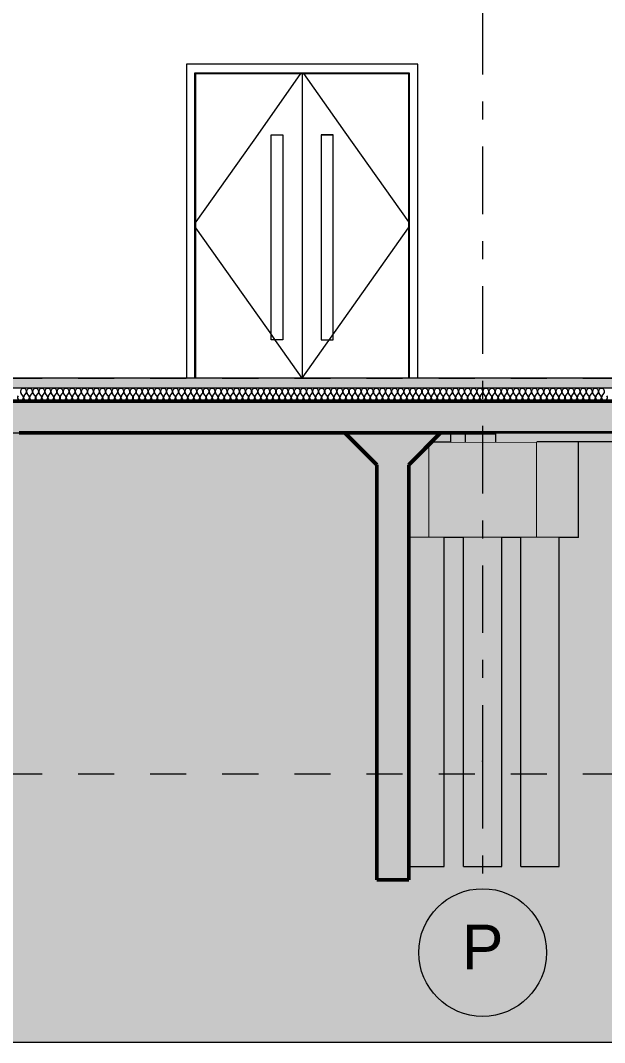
# Model space of a CAD drawing. Header units: millimetres. Extents: x -46169 to 228156, y -86316 to 18123.
# Drawn here: x 151505 to 156077, y -86316 to -78310 of the extents above; entities that cross this region are included whole.
import ezdxf
from ezdxf.enums import TextEntityAlignment as Align

# ---------------------------------------------------------------- set-up
doc = ezdxf.new("R2010")
doc.units = ezdxf.units.MM
doc.header["$MEASUREMENT"] = 0
for name, pattern in [('Dashed', [2822.222233, 1411.111116, -1411.111116]), ('Double Dashed', [1093.611073, 529.166651, -211.666656, 141.111112, -211.666656]), ('Wipeout_Contour', [1000, 0, -1000])]:
    doc.linetypes.add(name, pattern=pattern)
for name, color, linetype, lineweight, true_color in [('0_Pen_No__105', 7, 'Continuous', 15, 0xa6a6a6), ('A-230-M_FLOOR.IFC Import_Pen_No__109', 7, 'Continuous', 15, 0xa6a6a6), ('A-230-M_FLOOR.IFC Import_Pen_No__29', 7, 'Continuous', 50, 0x2a2a2a), ('New_A-15-MG_Structural_Grid_Phase_2_Pen_No__222', 7, 'Continuous', 13, 0x65af33), ('New_A-20-M_Floor_Slab_Pen_No__107', 7, 'Continuous', 15, 0xa6a6a6), ('New_A-20-M_Floor_Slab_Pen_No__109', 7, 'Continuous', 15, 0xa6a6a6), ('New_A-20-M_Floor_Slab_Pen_No__162', 7, 'Continuous', 0, 0xe47200), ('New_ArchiCAD Doors_Pen_No__63', 7, 'Continuous', 20, 0x606060), ('S-160-M_FOUND.IFC Import_Pen_No__104', 7, 'Continuous', 15, 0xa6a6a6), ('S-160-M_FOUND.IFC Import_Pen_No__24', 7, 'Continuous', 50, 0x2a2a2a)]:
    doc.layers.add(name, color=color, linetype=linetype, lineweight=lineweight, true_color=true_color)
for name, color, linetype in [('A-230-M_FLOOR.IFC Import', 7, 'Continuous'), ('New_A-15-MG_Structural_Grid_Phase_2', 7, 'Continuous'), ('New_A-20-M_Floor_Slab', 7, 'Continuous'), ('New_A-25-M_Wall_Int', 7, 'Continuous'), ('New_ArchiCAD Doors', 7, 'Continuous'), ('S-160-M_FOUND.IFC Import', 7, 'Continuous'), ('S-280-M_COLUMN.IFC Import', 7, 'Continuous'), ('S-280-M_STRUCT_FRAME.IFC Import', 7, 'Continuous')]:
    doc.layers.add(name, color=color, linetype=linetype)
for name, color, linetype, lineweight in [('A-230-M_FLOOR.IFC Import_Pen_No__89', 8, 'Continuous', 20), ('A-95-P_Drawing_Pen_No__1', 7, 'Continuous', 13), ('A-95-P_Drawing_Pen_No__84', 8, 'Continuous', 20), ('New_A-20-M_Floor_Slab_Pen_No__1', 7, 'Continuous', 13), ('New_ArchiCAD Doors_Pen_No__3', 7, 'Continuous', 18), ('S-160-M_FOUND.IFC Import_Pen_No__1', 7, 'Continuous', 13), ('S-160-M_FOUND.IFC Import_Pen_No__4', 7, 'Continuous', 20), ('S-280-M_COLUMN.IFC Import_Pen_No__88', 8, 'Continuous', 20), ('S-280-M_STRUCT_FRAME.IFC Import_Pen_No__4', 7, 'Continuous', 20), ('S-280-M_STRUCT_FRAME.IFC Import_Pen_No__90', 8, 'Continuous', 20)]:
    doc.layers.add(name, color=color, linetype=linetype, lineweight=lineweight)
doc.styles.add('GENERATED_STYLE_1', font='')
doc.styles.get('GENERATED_STYLE_1').set_extended_font_data('Swis721 BT')
pattern_1 = [(0, (104446.8, -81110.96), (0, 779.423), [48.75, -401.25]), (0, (104671.8, -80721.25), (0, 779.423), [48.75, -401.25]), (60, (104446.8, -81110.96), (-675, 389.711), [48.75, -401.25]), (60, (104896.8, -81110.96), (-675, 389.711), [48.75, -401.25]), (120, (104495.5, -81110.96), (675, 389.711), [48.75, -401.25]), (120, (104945.5, -81110.96), (675, 389.711), [48.75, -401.25]), (0, (104446.78, -81035.96), (0, 150), [0, -150, 0, -225]), (45, (104521.78, -81035.96), (-106.066, 106.066), [0, -112.5, 0, -187.5])]

# ---------------------------------------------------------------- blocks, each defined once
blk = doc.blocks.new('Section Elem_16_1', base_point=(104446.8, -81111))
at = {"color": 254, "linetype": 'Wipeout_Contour', "lineweight": 0, "ltscale": 1376866.660418003}
blk.add_wipeout([(155859.2, -81111), (156131, -81111), (156131, -69374), (155859.2, -69374), (155859.2, -70011), (156028.4, -70011), (156028.4, -70031), (155859.2, -70031)], dxfattribs=at).dxf.layer = 'New_A-25-M_Wall_Int'
at = {"color": 254, "linetype": 'Wipeout_Contour', "lineweight": 0, "ltscale": 692651.617083}
blk.add_wipeout([(155586.2, -70031), (155586.2, -81111), (155859.2, -81111), (155859.2, -70031)], dxfattribs=at).dxf.layer = 'New_A-25-M_Wall_Int'
at = {"color": 254, "linetype": 'Wipeout_Contour', "lineweight": 0, "ltscale": 1373307.431708998}
blk.add_wipeout([(155312.4, -69374), (155312.4, -81111), (155586.2, -81111), (155586.2, -70031), (155428.4, -70031), (155428.4, -70011), (155586.2, -70011), (155586.2, -69374)], dxfattribs=at).dxf.layer = 'New_A-25-M_Wall_Int'
at = {"color": 254, "linetype": 'Wipeout_Contour', "lineweight": 0, "ltscale": 690144.116716}
blk.add_wipeout([(155038.1, -81111), (155312.4, -81111), (155312.4, -69374), (155038.1, -69374)], dxfattribs=at).dxf.layer = 'New_A-25-M_Wall_Int'
at = {"color": 254, "linetype": 'Wipeout_Contour', "lineweight": 0, "ltscale": 1034355.496795899}
blk.add_wipeout([(154984.8, -77511), (154984.8, -81111), (155038.1, -81111), (155038.1, -69374), (154984.8, -69374), (154984.8, -73461)], dxfattribs=at).dxf.layer = 'New_A-25-M_Wall_Int'
blk = doc.blocks.new('Section Elem_31_1', base_point=(104446.8, -81111))
at = {"color": 254, "linetype": 'Wipeout_Contour', "lineweight": 0, "ltscale": 2399140.187108962}
blk.add_wipeout([(148681.1, -81111), (149008.8, -81111), (149008.8, -78653), (150818.8, -78653), (150818.8, -81111), (152804.8, -81111), (152804.8, -78653), (154614.8, -78653), (154614.8, -81111), (154984.8, -81111), (154984.8, -77511), (151805, -77511), (151805, -78136), (148681.1, -78136)], dxfattribs=at).dxf.layer = 'New_A-25-M_Wall_Int'
blk = doc.blocks.new('Section Elem_50_1', base_point=(104446.8, -81111))
at = {"color": 254, "linetype": 'Wipeout_Contour', "lineweight": 0, "ltscale": 689861.432568}
blk.add_wipeout([(152870.8, -81111), (152870.8, -78719), (152804.8, -78653), (152804.8, -81111)], dxfattribs=at).dxf.layer = 'New_ArchiCAD Doors'
at = {"color": 254, "linetype": 'Wipeout_Contour', "lineweight": 0, "ltscale": 696051.099864}
blk.add_wipeout([(154614.8, -78653), (154548.8, -78719), (154548.8, -81111), (154614.8, -81111)], dxfattribs=at).dxf.layer = 'New_ArchiCAD Doors'
at = {"color": 254, "linetype": 'Wipeout_Contour', "lineweight": 0, "ltscale": 692883.816109}
blk.add_wipeout([(153709.8, -80811), (153709.8, -79206), (153559.8, -79206), (153559.8, -80811)], dxfattribs=at).dxf.layer = 'New_ArchiCAD Doors'
at = {"color": 254, "linetype": 'Wipeout_Contour', "lineweight": 0, "ltscale": 690719.37551}
blk.add_wipeout([(152804.8, -78653), (152870.8, -78719), (154548.8, -78719), (154614.8, -78653)], dxfattribs=at).dxf.layer = 'New_ArchiCAD Doors'
at = {"layer": 'New_ArchiCAD Doors_Pen_No__63', "linetype": 'Continuous'}
for p, q in [((152804.8, -78653), (152804.8, -81111)), ((154614.8, -78653), (152804.8, -78653)), ((154614.8, -81111), (154614.8, -78653))]:
    blk.add_line(p, q, dxfattribs=at)
at = {"color": 254, "linetype": 'Wipeout_Contour', "lineweight": 0, "ltscale": 690027.424757}
blk.add_wipeout([(152877.8, -78726), (152870.8, -78726), (152870.8, -81111), (152877.8, -81111)], dxfattribs=at).dxf.layer = 'New_ArchiCAD Doors'
at = {"color": 254, "linetype": 'Wipeout_Contour', "lineweight": 0, "ltscale": 695957.683863}
blk.add_wipeout([(154541.8, -78726), (154541.8, -81111), (154548.8, -81111), (154548.8, -78726)], dxfattribs=at).dxf.layer = 'New_ArchiCAD Doors'
at = {"color": 254, "linetype": 'Wipeout_Contour', "lineweight": 0, "ltscale": 1036182.282717585}
blk.add_wipeout([(152870.8, -78719), (152870.8, -78726), (152877.8, -78726), (154541.8, -78726), (154548.8, -78726), (154548.8, -78719)], dxfattribs=at).dxf.layer = 'New_ArchiCAD Doors'
at = {"color": 254, "linetype": 'Wipeout_Contour', "lineweight": 0, "ltscale": 691243.724507}
blk.add_wipeout([(153466.8, -79206), (152877.8, -79206), (152877.8, -80811), (153466.8, -80811)], dxfattribs=at).dxf.layer = 'New_ArchiCAD Doors'
at = {"color": 254, "linetype": 'Wipeout_Contour', "lineweight": 0, "ltscale": 695057.927856}
blk.add_wipeout([(154541.8, -79206), (153952.8, -79206), (153952.8, -80811), (154541.8, -80811)], dxfattribs=at).dxf.layer = 'New_ArchiCAD Doors'
at = {"color": 254, "linetype": 'Wipeout_Contour', "lineweight": 0, "ltscale": 1035234.459925026}
blk.add_wipeout([(152877.8, -78726), (152877.8, -79206), (153466.8, -79206), (153559.8, -79206), (153709.8, -79206), (153709.8, -78726)], dxfattribs=at).dxf.layer = 'New_ArchiCAD Doors'
at = {"color": 254, "linetype": 'Wipeout_Contour', "lineweight": 0, "ltscale": 1040407.458051542}
blk.add_wipeout([(153466.8, -80811), (152877.8, -80811), (152877.8, -81111), (153709.8, -81111), (153709.8, -80811), (153559.8, -80811)], dxfattribs=at).dxf.layer = 'New_ArchiCAD Doors'
at = {"layer": 'New_ArchiCAD Doors_Pen_No__63', "linetype": 'Continuous'}
for p, q in [((152870.8, -81111), (152870.8, -78719)), ((152877.8, -81111), (152877.8, -78726))]:
    blk.add_line(p, q, dxfattribs=at)
at = {"color": 254, "linetype": 'Wipeout_Contour', "lineweight": 0, "ltscale": 692452.792466}
blk.add_wipeout([(153466.8, -80811), (153559.8, -80811), (153559.8, -79206), (153466.8, -79206)], dxfattribs=at).dxf.layer = 'New_ArchiCAD Doors'
at = {"color": 254, "linetype": 'Wipeout_Contour', "lineweight": 0, "ltscale": 693416.031524}
blk.add_wipeout([(153709.8, -80811), (153859.8, -80811), (153859.8, -79206), (153709.8, -79206)], dxfattribs=at).dxf.layer = 'New_ArchiCAD Doors'
at = {"layer": 'New_ArchiCAD Doors_Pen_No__63', "linetype": 'Continuous'}
for p, q in [((153466.8, -80811), (153466.8, -79206)), ((153466.8, -79206), (153559.8, -79206)), ((153559.8, -79206), (153559.8, -80811)), ((153559.8, -80811), (153466.8, -80811))]:
    blk.add_line(p, q, dxfattribs=at)
at = {"color": 254, "linetype": 'Wipeout_Contour', "lineweight": 0, "ltscale": 1038894.295184347}
blk.add_wipeout([(154541.8, -78726), (153709.8, -78726), (153709.8, -79206), (153859.8, -79206), (153952.8, -79206), (154541.8, -79206)], dxfattribs=at).dxf.layer = 'New_ArchiCAD Doors'
at = {"color": 254, "linetype": 'Wipeout_Contour', "lineweight": 0, "ltscale": 1044048.622079061}
blk.add_wipeout([(153709.8, -80811), (153709.8, -81111), (154541.8, -81111), (154541.8, -80811), (153952.8, -80811), (153859.8, -80811)], dxfattribs=at).dxf.layer = 'New_ArchiCAD Doors'
at = {"layer": 'New_ArchiCAD Doors_Pen_No__3', "linetype": 'Continuous'}
for p, q in [((153698.4, -78726), (152877.8, -79887.8)), ((153709.8, -81111), (152877.8, -79933.1))]:
    blk.add_line(p, q, dxfattribs=at)
at = {"layer": 'New_ArchiCAD Doors_Pen_No__63', "linetype": 'Continuous'}
for p, q in [((152870.8, -78719), (154548.8, -78719)), ((152877.8, -78726), (154541.8, -78726)), ((153709.8, -78726), (153709.8, -81111)), ((154541.8, -78726), (154541.8, -81111)), ((154548.8, -78719), (154548.8, -81111))]:
    blk.add_line(p, q, dxfattribs=at)
at = {"color": 254, "linetype": 'Wipeout_Contour', "lineweight": 0, "ltscale": 693849.942325}
blk.add_wipeout([(153859.8, -80811), (153952.8, -80811), (153952.8, -79209), (153859.8, -79209)], dxfattribs=at).dxf.layer = 'New_ArchiCAD Doors'
at = {"layer": 'New_ArchiCAD Doors_Pen_No__3', "linetype": 'Continuous'}
blk.add_line((153709.8, -81111), (154541.8, -79933.1), dxfattribs=at)
at = {"layer": 'New_ArchiCAD Doors_Pen_No__63', "linetype": 'Continuous'}
blk.add_line((153859.8, -80811), (153952.8, -80811), dxfattribs=at)
at = {"color": 254, "linetype": 'Wipeout_Contour', "lineweight": 0, "ltscale": 692369.341703}
blk.add_wipeout([(153859.8, -79209), (153952.8, -79209), (153952.8, -79206), (153859.8, -79206)], dxfattribs=at).dxf.layer = 'New_ArchiCAD Doors'
at = {"layer": 'New_ArchiCAD Doors_Pen_No__3', "linetype": 'Continuous'}
blk.add_line((153721.1, -78726), (154541.8, -79887.8), dxfattribs=at)
at = {"layer": 'New_ArchiCAD Doors_Pen_No__63', "linetype": 'Continuous'}
for p, q in [((153859.8, -79206), (153859.8, -80811)), ((153952.8, -79206), (153859.8, -79206)), ((153952.8, -79209), (153859.8, -79209)), ((153952.8, -80811), (153952.8, -79206))]:
    blk.add_line(p, q, dxfattribs=at)
blk = doc.blocks.new('*X184', base_point=(104446.8, -81111))
at = {"layer": 'New_A-20-M_Floor_Slab_Pen_No__107', "linetype": 'Continuous'}
for p, q in [((151524.4, -81250), (151510.1, -81230.9)), ((151533.9, -81250), (151548.2, -81230.9)), ((151572, -81250), (151557.8, -81230.9)), ((151581.6, -81250), (151595.9, -81230.9)), ((151619.7, -81250), (151605.4, -81230.9)), ((151629.2, -81250), (151643.5, -81230.9)), ((151667.3, -81250), (151653, -81230.9)), ((151676.8, -81250), (151691.1, -81230.9)), ((151714.9, -81250), (151700.6, -81230.9)), ((151724.4, -81250), (151738.7, -81230.9)), ((151762.5, -81250), (151748.2, -81230.9)), ((151772, -81250), (151786.3, -81230.9)), ((151810.1, -81250), (151795.9, -81230.9)), ((151819.7, -81250), (151833.9, -81230.9)), ((151857.8, -81250), (151843.5, -81230.9)), ((151867.3, -81250), (151881.6, -81230.9)), ((151905.4, -81250), (151891.1, -81230.9)), ((151914.9, -81250), (151929.2, -81230.9)), ((151953, -81250), (151938.7, -81230.9)), ((151962.5, -81250), (151976.8, -81230.9)), ((152000.6, -81250), (151986.3, -81230.9)), ((152010.1, -81250), (152024.4, -81230.9)), ((152048.2, -81250), (152033.9, -81230.9)), ((152057.8, -81250), (152072, -81230.9)), ((152095.9, -81250), (152081.6, -81230.9)), ((152105.4, -81250), (152119.7, -81230.9)), ((152143.5, -81250), (152129.2, -81230.9)), ((152153, -81250), (152167.3, -81230.9)), ((152191.1, -81250), (152176.8, -81230.9)), ((152200.6, -81250), (152214.9, -81230.9)), ((152238.7, -81250), (152224.4, -81230.9)), ((152248.2, -81250), (152262.5, -81230.9)), ((152286.3, -81250), (152272, -81230.9)), ((152295.9, -81250), (152310.1, -81230.9)), ((152333.9, -81250), (152319.7, -81230.9)), ((152343.5, -81250), (152357.8, -81230.9)), ((152381.6, -81250), (152367.3, -81230.9)), ((152391.1, -81250), (152405.4, -81230.9)), ((152429.2, -81250), (152414.9, -81230.9)), ((152438.7, -81250), (152453, -81230.9)), ((152476.8, -81250), (152462.5, -81230.9)), ((152486.3, -81250), (152500.6, -81230.9)), ((152524.4, -81250), (152510.1, -81230.9)), ((152533.9, -81250), (152548.2, -81230.9)), ((152572, -81250), (152557.8, -81230.9)), ((152581.6, -81250), (152595.9, -81230.9)), ((152619.7, -81250), (152605.4, -81230.9)), ((152629.2, -81250), (152643.5, -81230.9)), ((152667.3, -81250), (152653, -81230.9)), ((152676.8, -81250), (152691.1, -81230.9)), ((152714.9, -81250), (152700.6, -81230.9)), ((152724.4, -81250), (152738.7, -81230.9)), ((152762.5, -81250), (152748.2, -81230.9)), ((152772, -81250), (152786.3, -81230.9)), ((152810.1, -81250), (152795.9, -81230.9)), ((152819.7, -81250), (152833.9, -81230.9)), ((152857.8, -81250), (152843.5, -81230.9)), ((152867.3, -81250), (152881.6, -81230.9)), ((152905.4, -81250), (152891.1, -81230.9)), ((152914.9, -81250), (152929.2, -81230.9)), ((152953, -81250), (152938.7, -81230.9)), ((152962.5, -81250), (152976.8, -81230.9)), ((153000.6, -81250), (152986.3, -81230.9)), ((153010.1, -81250), (153024.4, -81230.9)), ((153048.2, -81250), (153033.9, -81230.9)), ((153057.8, -81250), (153072, -81230.9)), ((153095.9, -81250), (153081.6, -81230.9)), ((153105.4, -81250), (153119.7, -81230.9)), ((153143.5, -81250), (153129.2, -81230.9)), ((153153, -81250), (153167.3, -81230.9)), ((153191.1, -81250), (153176.8, -81230.9)), ((153200.6, -81250), (153214.9, -81230.9)), ((153238.7, -81250), (153224.4, -81230.9)), ((153248.2, -81250), (153262.5, -81230.9)), ((153286.3, -81250), (153272, -81230.9)), ((153295.9, -81250), (153310.1, -81230.9)), ((153333.9, -81250), (153319.7, -81230.9)), ((153343.5, -81250), (153357.8, -81230.9)), ((153381.6, -81250), (153367.3, -81230.9)), ((153391.1, -81250), (153405.4, -81230.9)), ((153429.2, -81250), (153414.9, -81230.9)), ((153438.7, -81250), (153453, -81230.9)), ((153476.8, -81250), (153462.5, -81230.9)), ((153486.3, -81250), (153500.6, -81230.9)), ((153524.4, -81250), (153510.1, -81230.9)), ((153533.9, -81250), (153548.2, -81230.9)), ((153572, -81250), (153557.8, -81230.9)), ((153581.6, -81250), (153595.9, -81230.9)), ((153619.7, -81250), (153605.4, -81230.9)), ((153629.2, -81250), (153643.5, -81230.9)), ((153667.3, -81250), (153653, -81230.9)), ((153676.8, -81250), (153691.1, -81230.9)), ((153714.9, -81250), (153700.6, -81230.9)), ((153724.4, -81250), (153738.7, -81230.9)), ((153762.5, -81250), (153748.2, -81230.9)), ((153772, -81250), (153786.3, -81230.9)), ((153810.1, -81250), (153795.9, -81230.9)), ((153819.7, -81250), (153833.9, -81230.9)), ((153857.8, -81250), (153843.5, -81230.9)), ((153867.3, -81250), (153881.6, -81230.9)), ((153905.4, -81250), (153891.1, -81230.9)), ((153914.9, -81250), (153929.2, -81230.9)), ((153953, -81250), (153938.7, -81230.9)), ((153962.5, -81250), (153976.8, -81230.9)), ((154000.6, -81250), (153986.3, -81230.9)), ((154010.1, -81250), (154024.4, -81230.9)), ((154048.2, -81250), (154033.9, -81230.9)), ((154057.8, -81250), (154072, -81230.9)), ((154095.9, -81250), (154081.6, -81230.9)), ((154105.4, -81250), (154119.7, -81230.9)), ((154143.5, -81250), (154129.2, -81230.9)), ((154153, -81250), (154167.3, -81230.9)), ((154191.1, -81250), (154176.8, -81230.9)), ((154200.6, -81250), (154214.9, -81230.9)), ((154238.7, -81250), (154224.4, -81230.9)), ((154248.2, -81250), (154262.5, -81230.9)), ((154286.3, -81250), (154272, -81230.9)), ((154295.9, -81250), (154310.1, -81230.9)), ((154333.9, -81250), (154319.7, -81230.9)), ((154343.5, -81250), (154357.8, -81230.9)), ((154381.6, -81250), (154367.3, -81230.9)), ((154391.1, -81250), (154405.4, -81230.9)), ((154429.2, -81250), (154414.9, -81230.9)), ((154438.7, -81250), (154453, -81230.9)), ((154476.8, -81250), (154462.5, -81230.9)), ((154486.3, -81250), (154500.6, -81230.9)), ((154524.4, -81250), (154510.1, -81230.9)), ((154533.9, -81250), (154548.2, -81230.9)), ((154572, -81250), (154557.8, -81230.9)), ((154581.6, -81250), (154595.9, -81230.9)), ((154619.7, -81250), (154605.4, -81230.9)), ((154629.2, -81250), (154643.5, -81230.9)), ((154667.3, -81250), (154653, -81230.9)), ((154676.8, -81250), (154691.1, -81230.9)), ((154714.9, -81250), (154700.6, -81230.9)), ((154724.4, -81250), (154738.7, -81230.9)), ((154762.5, -81250), (154748.2, -81230.9)), ((154772, -81250), (154786.3, -81230.9)), ((154810.1, -81250), (154795.9, -81230.9)), ((154819.7, -81250), (154833.9, -81230.9)), ((154857.8, -81250), (154843.5, -81230.9)), ((154867.3, -81250), (154881.6, -81230.9)), ((154905.4, -81250), (154891.1, -81230.9)), ((154914.9, -81250), (154929.2, -81230.9)), ((154953, -81250), (154938.7, -81230.9)), ((154962.5, -81250), (154976.8, -81230.9)), ((155000.6, -81250), (154986.3, -81230.9)), ((155010.1, -81250), (155024.4, -81230.9)), ((155048.2, -81250), (155033.9, -81230.9)), ((155057.8, -81250), (155072, -81230.9)), ((155095.9, -81250), (155081.6, -81230.9)), ((155105.4, -81250), (155119.7, -81230.9)), ((155143.5, -81250), (155129.2, -81230.9)), ((155153, -81250), (155167.3, -81230.9)), ((155191.1, -81250), (155176.8, -81230.9)), ((155200.6, -81250), (155214.9, -81230.9)), ((155238.7, -81250), (155224.4, -81230.9)), ((155248.2, -81250), (155262.5, -81230.9)), ((155286.3, -81250), (155272, -81230.9)), ((155295.9, -81250), (155310.1, -81230.9)), ((155333.9, -81250), (155319.7, -81230.9)), ((155343.5, -81250), (155357.8, -81230.9)), ((155381.6, -81250), (155367.3, -81230.9)), ((155391.1, -81250), (155405.4, -81230.9)), ((155429.2, -81250), (155414.9, -81230.9)), ((155438.7, -81250), (155453, -81230.9)), ((155476.8, -81250), (155462.5, -81230.9)), ((155486.3, -81250), (155500.6, -81230.9)), ((155524.4, -81250), (155510.1, -81230.9)), ((155533.9, -81250), (155548.2, -81230.9)), ((155572, -81250), (155557.8, -81230.9)), ((155581.6, -81250), (155595.9, -81230.9)), ((155619.7, -81250), (155605.4, -81230.9)), ((155629.2, -81250), (155643.5, -81230.9)), ((155667.3, -81250), (155653, -81230.9)), ((155676.8, -81250), (155691.1, -81230.9)), ((155714.9, -81250), (155700.6, -81230.9)), ((155724.4, -81250), (155738.7, -81230.9)), ((155762.5, -81250), (155748.2, -81230.9)), ((155772, -81250), (155786.3, -81230.9)), ((155810.1, -81250), (155795.9, -81230.9)), ((155819.7, -81250), (155833.9, -81230.9)), ((155857.8, -81250), (155843.5, -81230.9)), ((155867.3, -81250), (155881.6, -81230.9)), ((155905.4, -81250), (155891.1, -81230.9)), ((155914.9, -81250), (155929.2, -81230.9)), ((155953, -81250), (155938.7, -81230.9)), ((155962.5, -81250), (155976.8, -81230.9)), ((156000.6, -81250), (155986.3, -81230.9)), ((156010.1, -81250), (156024.4, -81230.9)), ((156048.2, -81250), (156033.9, -81230.9)), ((156057.8, -81250), (156072, -81230.9))]:
    blk.add_line(p, q, dxfattribs=at)
for centre, start, end in [((151505.4, -81264.3), 143.1301, 36.8699), ((151529.2, -81216.7), 90, 216.8699), ((151529.2, -81216.7), 323.1301, 90), ((151553, -81264.3), 143.1301, 36.8699), ((151576.8, -81216.7), 90, 216.8699), ((151576.8, -81216.7), 323.1301, 90), ((151600.6, -81264.3), 143.1301, 36.8699), ((151624.4, -81216.7), 90, 216.8699), ((151624.4, -81216.7), 323.1301, 90), ((151648.2, -81264.3), 143.1301, 36.8699), ((151672, -81216.7), 90, 216.8699), ((151672, -81216.7), 323.1301, 90), ((151695.9, -81264.3), 143.1301, 36.8699), ((151719.7, -81216.7), 90, 216.8699), ((151719.7, -81216.7), 323.1301, 90), ((151743.5, -81264.3), 143.1301, 36.8699), ((151767.3, -81216.7), 90, 216.8699), ((151767.3, -81216.7), 323.1301, 90), ((151791.1, -81264.3), 143.1301, 36.8699), ((151814.9, -81216.7), 90, 216.8699), ((151814.9, -81216.7), 323.1301, 90), ((151838.7, -81264.3), 143.1301, 36.8699), ((151862.5, -81216.7), 90, 216.8699), ((151862.5, -81216.7), 323.1301, 90), ((151886.3, -81264.3), 143.1301, 36.8699), ((151910.1, -81216.7), 90, 216.8699), ((151910.1, -81216.7), 323.1301, 90), ((151933.9, -81264.3), 143.1301, 36.8699), ((151957.8, -81216.7), 90, 216.8699), ((151957.8, -81216.7), 323.1301, 90), ((151981.6, -81264.3), 143.1301, 36.8699), ((152005.4, -81216.7), 90, 216.8699), ((152005.4, -81216.7), 323.1301, 90), ((152029.2, -81264.3), 143.1301, 36.8699), ((152053, -81216.7), 90, 216.8699), ((152053, -81216.7), 323.1301, 90), ((152076.8, -81264.3), 143.1301, 36.8699), ((152100.6, -81216.7), 90, 216.8699), ((152100.6, -81216.7), 323.1301, 90), ((152124.4, -81264.3), 143.1301, 36.8699), ((152148.2, -81216.7), 90, 216.8699), ((152148.2, -81216.7), 323.1301, 90), ((152172, -81264.3), 143.1301, 36.8699), ((152195.9, -81216.7), 90, 216.8699), ((152195.9, -81216.7), 323.1301, 90), ((152219.7, -81264.3), 143.1301, 36.8699), ((152243.5, -81216.7), 90, 216.8699), ((152243.5, -81216.7), 323.1301, 90), ((152267.3, -81264.3), 143.1301, 36.8699), ((152291.1, -81216.7), 90, 216.8699), ((152291.1, -81216.7), 323.1301, 90), ((152314.9, -81264.3), 143.1301, 36.8699), ((152338.7, -81216.7), 90, 216.8699), ((152338.7, -81216.7), 323.1301, 90), ((152362.5, -81264.3), 143.1301, 36.8699), ((152386.3, -81216.7), 90, 216.8699), ((152386.3, -81216.7), 323.1301, 90), ((152410.1, -81264.3), 143.1301, 36.8699), ((152433.9, -81216.7), 90, 216.8699), ((152433.9, -81216.7), 323.1301, 90), ((152457.8, -81264.3), 143.1301, 36.8699), ((152481.6, -81216.7), 90, 216.8699), ((152481.6, -81216.7), 323.1301, 90), ((152505.4, -81264.3), 143.1301, 36.8699), ((152529.2, -81216.7), 90, 216.8699), ((152529.2, -81216.7), 323.1301, 90), ((152553, -81264.3), 143.1301, 36.8699), ((152576.8, -81216.7), 90, 216.8699), ((152576.8, -81216.7), 323.1301, 90), ((152600.6, -81264.3), 143.1301, 36.8699), ((152624.4, -81216.7), 90, 216.8699), ((152624.4, -81216.7), 323.1301, 90), ((152648.2, -81264.3), 143.1301, 36.8699), ((152672, -81216.7), 90, 216.8699), ((152672, -81216.7), 323.1301, 90), ((152695.9, -81264.3), 143.1301, 36.8699), ((152719.7, -81216.7), 90, 216.8699), ((152719.7, -81216.7), 323.1301, 90), ((152743.5, -81264.3), 143.1301, 36.8699), ((152767.3, -81216.7), 90, 216.8699), ((152767.3, -81216.7), 323.1301, 90), ((152791.1, -81264.3), 143.1301, 36.8699), ((152814.9, -81216.7), 90, 216.8699), ((152814.9, -81216.7), 323.1301, 90), ((152838.7, -81264.3), 143.1301, 36.8699), ((152862.5, -81216.7), 90, 216.8699), ((152862.5, -81216.7), 323.1301, 90), ((152886.3, -81264.3), 143.1301, 36.8699), ((152910.1, -81216.7), 90, 216.8699), ((152910.1, -81216.7), 323.1301, 90), ((152933.9, -81264.3), 143.1301, 36.8699), ((152957.8, -81216.7), 90, 216.8699), ((152957.8, -81216.7), 323.1301, 90), ((152981.6, -81264.3), 143.1301, 36.8699), ((153005.4, -81216.7), 90, 216.8699), ((153005.4, -81216.7), 323.1301, 90), ((153029.2, -81264.3), 143.1301, 36.8699), ((153053, -81216.7), 90, 216.8699), ((153053, -81216.7), 323.1301, 90), ((153076.8, -81264.3), 143.1301, 36.8699), ((153100.6, -81216.7), 90, 216.8699), ((153100.6, -81216.7), 323.1301, 90), ((153124.4, -81264.3), 143.1301, 36.8699), ((153148.2, -81216.7), 90, 216.8699), ((153148.2, -81216.7), 323.1301, 90), ((153172, -81264.3), 143.1301, 36.8699), ((153195.9, -81216.7), 90, 216.8699), ((153195.9, -81216.7), 323.1301, 90), ((153219.7, -81264.3), 143.1301, 36.8699), ((153243.5, -81216.7), 90, 216.8699), ((153243.5, -81216.7), 323.1301, 90), ((153267.3, -81264.3), 143.1301, 36.8699), ((153291.1, -81216.7), 90, 216.8699), ((153291.1, -81216.7), 323.1301, 90), ((153314.9, -81264.3), 143.1301, 36.8699), ((153338.7, -81216.7), 90, 216.8699), ((153338.7, -81216.7), 323.1301, 90), ((153362.5, -81264.3), 143.1301, 36.8699), ((153386.3, -81216.7), 90, 216.8699), ((153386.3, -81216.7), 323.1301, 90), ((153410.1, -81264.3), 143.1301, 36.8699), ((153433.9, -81216.7), 90, 216.8699), ((153433.9, -81216.7), 323.1301, 90), ((153457.8, -81264.3), 143.1301, 36.8699), ((153481.6, -81216.7), 90, 216.8699), ((153481.6, -81216.7), 323.1301, 90), ((153505.4, -81264.3), 143.1301, 36.8699), ((153529.2, -81216.7), 90, 216.8699), ((153529.2, -81216.7), 323.1301, 90), ((153553, -81264.3), 143.1301, 36.8699), ((153576.8, -81216.7), 90, 216.8699), ((153576.8, -81216.7), 323.1301, 90), ((153600.6, -81264.3), 143.1301, 36.8699), ((153624.4, -81216.7), 90, 216.8699), ((153624.4, -81216.7), 323.1301, 90), ((153648.2, -81264.3), 143.1301, 36.8699), ((153672, -81216.7), 90, 216.8699), ((153672, -81216.7), 323.1301, 90), ((153695.9, -81264.3), 143.1301, 36.8699), ((153719.7, -81216.7), 90, 216.8699), ((153719.7, -81216.7), 323.1301, 90), ((153743.5, -81264.3), 143.1301, 36.8699), ((153767.3, -81216.7), 90, 216.8699), ((153767.3, -81216.7), 323.1301, 90), ((153791.1, -81264.3), 143.1301, 36.8699), ((153814.9, -81216.7), 90, 216.8699), ((153814.9, -81216.7), 323.1301, 90), ((153838.7, -81264.3), 143.1301, 36.8699), ((153862.5, -81216.7), 90, 216.8699), ((153862.5, -81216.7), 323.1301, 90), ((153886.3, -81264.3), 143.1301, 36.8699), ((153910.1, -81216.7), 90, 216.8699), ((153910.1, -81216.7), 323.1301, 90), ((153933.9, -81264.3), 143.1301, 36.8699), ((153957.8, -81216.7), 90, 216.8699), ((153957.8, -81216.7), 323.1301, 90), ((153981.6, -81264.3), 143.1301, 36.8699), ((154005.4, -81216.7), 90, 216.8699), ((154005.4, -81216.7), 323.1301, 90), ((154029.2, -81264.3), 143.1301, 36.8699), ((154053, -81216.7), 90, 216.8699), ((154053, -81216.7), 323.1301, 90), ((154076.8, -81264.3), 143.1301, 36.8699), ((154100.6, -81216.7), 90, 216.8699), ((154100.6, -81216.7), 323.1301, 90), ((154124.4, -81264.3), 143.1301, 36.8699), ((154148.2, -81216.7), 90, 216.8699), ((154148.2, -81216.7), 323.1301, 90), ((154172, -81264.3), 143.1301, 36.8699), ((154195.9, -81216.7), 90, 216.8699), ((154195.9, -81216.7), 323.1301, 90), ((154219.7, -81264.3), 143.1301, 36.8699), ((154243.5, -81216.7), 90, 216.8699), ((154243.5, -81216.7), 323.1301, 90), ((154267.3, -81264.3), 143.1301, 36.8699), ((154291.1, -81216.7), 90, 216.8699), ((154291.1, -81216.7), 323.1301, 90), ((154314.9, -81264.3), 143.1301, 36.8699), ((154338.7, -81216.7), 90, 216.8699), ((154338.7, -81216.7), 323.1301, 90), ((154362.5, -81264.3), 143.1301, 36.8699), ((154386.3, -81216.7), 90, 216.8699), ((154386.3, -81216.7), 323.1301, 90), ((154410.1, -81264.3), 143.1301, 36.8699), ((154433.9, -81216.7), 90, 216.8699), ((154433.9, -81216.7), 323.1301, 90), ((154457.8, -81264.3), 143.1301, 36.8699), ((154481.6, -81216.7), 90, 216.8699), ((154481.6, -81216.7), 323.1301, 90), ((154505.4, -81264.3), 143.1301, 36.8699), ((154529.2, -81216.7), 90, 216.8699), ((154529.2, -81216.7), 323.1301, 90), ((154553, -81264.3), 143.1301, 36.8699), ((154576.8, -81216.7), 90, 216.8699), ((154576.8, -81216.7), 323.1301, 90), ((154600.6, -81264.3), 143.1301, 36.8699), ((154624.4, -81216.7), 90, 216.8699), ((154624.4, -81216.7), 323.1301, 90), ((154648.2, -81264.3), 143.1301, 36.8699), ((154672, -81216.7), 90, 216.8699), ((154672, -81216.7), 323.1301, 90), ((154695.9, -81264.3), 143.1301, 36.8699), ((154719.7, -81216.7), 90, 216.8699), ((154719.7, -81216.7), 323.1301, 90), ((154743.5, -81264.3), 143.1301, 36.8699), ((154767.3, -81216.7), 90, 216.8699), ((154767.3, -81216.7), 323.1301, 90), ((154791.1, -81264.3), 143.1301, 36.8699), ((154814.9, -81216.7), 90, 216.8699), ((154814.9, -81216.7), 323.1301, 90), ((154838.7, -81264.3), 143.1301, 36.8699), ((154862.5, -81216.7), 90, 216.8699), ((154862.5, -81216.7), 323.1301, 90), ((154886.3, -81264.3), 143.1301, 36.8699), ((154910.1, -81216.7), 90, 216.8699), ((154910.1, -81216.7), 323.1301, 90), ((154933.9, -81264.3), 143.1301, 36.8699), ((154957.8, -81216.7), 90, 216.8699), ((154957.8, -81216.7), 323.1301, 90), ((154981.6, -81264.3), 143.1301, 36.8699), ((155005.4, -81216.7), 90, 216.8699), ((155005.4, -81216.7), 323.1301, 90), ((155029.2, -81264.3), 143.1301, 36.8699), ((155053, -81216.7), 90, 216.8699), ((155053, -81216.7), 323.1301, 90), ((155076.8, -81264.3), 143.1301, 36.8699), ((155100.6, -81216.7), 90, 216.8699), ((155100.6, -81216.7), 323.1301, 90), ((155124.4, -81264.3), 143.1301, 36.8699), ((155148.2, -81216.7), 90, 216.8699), ((155148.2, -81216.7), 323.1301, 90), ((155172, -81264.3), 143.1301, 36.8699), ((155195.9, -81216.7), 90, 216.8699), ((155195.9, -81216.7), 323.1301, 90), ((155219.7, -81264.3), 143.1301, 36.8699), ((155243.5, -81216.7), 90, 216.8699), ((155243.5, -81216.7), 323.1301, 90), ((155267.3, -81264.3), 143.1301, 36.8699), ((155291.1, -81216.7), 90, 216.8699), ((155291.1, -81216.7), 323.1301, 90), ((155314.9, -81264.3), 143.1301, 36.8699), ((155338.7, -81216.7), 90, 216.8699), ((155338.7, -81216.7), 323.1301, 90), ((155362.5, -81264.3), 143.1301, 36.8699), ((155386.3, -81216.7), 90, 216.8699), ((155386.3, -81216.7), 323.1301, 90), ((155410.1, -81264.3), 143.1301, 36.8699), ((155433.9, -81216.7), 90, 216.8699), ((155433.9, -81216.7), 323.1301, 90), ((155457.8, -81264.3), 143.1301, 36.8699), ((155481.6, -81216.7), 90, 216.8699), ((155481.6, -81216.7), 323.1301, 90), ((155505.4, -81264.3), 143.1301, 36.8699), ((155529.2, -81216.7), 90, 216.8699), ((155529.2, -81216.7), 323.1301, 90), ((155553, -81264.3), 143.1301, 36.8699), ((155576.8, -81216.7), 90, 216.8699), ((155576.8, -81216.7), 323.1301, 90), ((155600.6, -81264.3), 143.1301, 36.8699), ((155624.4, -81216.7), 90, 216.8699), ((155624.4, -81216.7), 323.1301, 90), ((155648.2, -81264.3), 143.1301, 36.8699), ((155672, -81216.7), 90, 216.8699), ((155672, -81216.7), 323.1301, 90), ((155695.9, -81264.3), 143.1301, 36.8699), ((155719.7, -81216.7), 90, 216.8699), ((155719.7, -81216.7), 323.1301, 90), ((155743.5, -81264.3), 143.1301, 36.8699), ((155767.3, -81216.7), 90, 216.8699), ((155767.3, -81216.7), 323.1301, 90), ((155791.1, -81264.3), 143.1301, 36.8699), ((155814.9, -81216.7), 90, 216.8699), ((155814.9, -81216.7), 323.1301, 90), ((155838.7, -81264.3), 143.1301, 36.8699), ((155862.5, -81216.7), 90, 216.8699), ((155862.5, -81216.7), 323.1301, 90), ((155886.3, -81264.3), 143.1301, 36.8699), ((155910.1, -81216.7), 90, 216.8699), ((155910.1, -81216.7), 323.1301, 90), ((155933.9, -81264.3), 143.1301, 36.8699), ((155957.8, -81216.7), 90, 216.8699), ((155957.8, -81216.7), 323.1301, 90), ((155981.6, -81264.3), 143.1301, 36.8699), ((156005.4, -81216.7), 90, 216.8699), ((156005.4, -81216.7), 323.1301, 90), ((156029.2, -81264.3), 143.1301, 36.8699), ((156053, -81216.7), 90, 216.8699), ((156053, -81216.7), 323.1301, 90), ((156076.8, -81264.3), 143.1301, 36.8699)]:
    blk.add_arc(centre, 23.8, start, end, dxfattribs=at)
blk = doc.blocks.new('Section Elem_146_1', base_point=(104446.8, -81111))
at = {"color": 254, "linetype": 'Wipeout_Contour', "lineweight": 0, "ltscale": 680435.593353}
blk.add_wipeout([(160483.1, -81190), (160483.1, -81111), (138338.7, -81111), (138338.7, -81190)], dxfattribs=at).dxf.layer = 'New_A-20-M_Floor_Slab'
at = {"layer": 'New_A-20-M_Floor_Slab_Pen_No__109', "linetype": 'Continuous'}
h = blk.add_hatch(dxfattribs=at)
h.set_pattern_fill('Lightweight_Concrete_0001', color=256, style=0, pattern_type=2)
h.set_pattern_definition(pattern_1)
h.paths.add_polyline_path([(160483.1, -81190), (160483.1, -81111), (138338.7, -81111), (138338.7, -81190)])
at = {"layer": 'New_A-20-M_Floor_Slab_Pen_No__162', "linetype": 'Continuous'}
blk.add_hatch(color=256, dxfattribs=at).paths.add_polyline_path([(160483.1, -81190.5), (160483.1, -81190), (138338.7, -81190), (138338.7, -81190.5)])
at = {"layer": 'New_A-20-M_Floor_Slab_Pen_No__1', "linetype": 'Continuous', "flags": 128}
blk.add_lwpolyline([(177172.4, -81111), (160483.1, -81111), (138338.7, -81111), (126599.8, -81111), (105107.6, -81111)], dxfattribs=at)
at = {"color": 254, "linetype": 'Wipeout_Contour', "lineweight": 0, "ltscale": 680607.976528}
blk.add_wipeout([(138338.7, -81290.5), (160483.1, -81290.5), (160483.1, -81190.5), (138338.7, -81190.5)], dxfattribs=at).dxf.layer = 'New_A-20-M_Floor_Slab'
at = {"layer": 'New_A-20-M_Floor_Slab_Pen_No__1', "linetype": 'Continuous', "flags": 128}
for points in [[(181470.3, -81190), (160483.1, -81190), (138338.7, -81190), (126599.8, -81190), (105107.6, -81190)], [(181470.3, -81190.5), (160483.1, -81190.5), (138338.7, -81190.5), (126599.8, -81190.5), (105107.6, -81190.5)], [(181470.3, -81290.5), (160483.1, -81290.5), (138338.7, -81290.5), (126599.8, -81290.5), (105107.6, -81290.5)]]:
    blk.add_lwpolyline(points, dxfattribs=at)
at = {"layer": 'New_A-20-M_Floor_Slab'}
blk.add_blockref('*X184', (104446.8, -81111), dxfattribs=at)
blk = doc.blocks.new('Section Elem_223_1', base_point=(104446.8, -81111))
at = {"color": 254, "linetype": 'Wipeout_Contour', "lineweight": 0, "ltscale": 700890.187111}
blk.add_wipeout([(155223, -81291), (155226.8, -81291), (155226.8, -81290.5), (155223, -81290.5)], dxfattribs=at).dxf.layer = 'S-280-M_COLUMN.IFC Import'
at = {"color": 254, "linetype": 'Wipeout_Contour', "lineweight": 0, "ltscale": 700528.704246}
blk.add_wipeout([(155022.7, -81291), (155223, -81291), (155223, -81290.5), (155022.7, -81290.5)], dxfattribs=at).dxf.layer = 'S-280-M_COLUMN.IFC Import'
at = {"layer": 'S-280-M_COLUMN.IFC Import_Pen_No__88', "linetype": 'Continuous'}
blk.add_line((155223, -81290.5), (155223, -81291), dxfattribs=at)
at = {"color": 254, "linetype": 'Wipeout_Contour', "lineweight": 0, "ltscale": 700157.967281}
blk.add_wipeout([(155022.7, -81290.5), (155013.7, -81290.5), (155013.7, -81291), (155022.7, -81291)], dxfattribs=at).dxf.layer = 'S-280-M_COLUMN.IFC Import'
at = {"color": 254, "linetype": 'Wipeout_Contour', "lineweight": 0, "ltscale": 700135.472617}
blk.add_wipeout([(155010, -81291), (155013.7, -81291), (155013.7, -81290.5), (155010, -81290.5)], dxfattribs=at).dxf.layer = 'S-280-M_COLUMN.IFC Import'
at = {"color": 254, "linetype": 'Wipeout_Contour', "lineweight": 0, "ltscale": 700092.574723}
blk.add_wipeout([(154989.5, -81291), (155010, -81291), (155010, -81290.5), (154989.5, -81290.5)], dxfattribs=at).dxf.layer = 'S-280-M_COLUMN.IFC Import'
at = {"layer": 'S-280-M_COLUMN.IFC Import_Pen_No__88', "linetype": 'Continuous'}
for p, q in [((154989.5, -81290.5), (154989.5, -81291)), ((155010, -81290.5), (155010, -81291)), ((155022.7, -81290.5), (155022.7, -81291))]:
    blk.add_line(p, q, dxfattribs=at)
blk = doc.blocks.new('Section Elem_243_1', base_point=(104446.8, -81111))
at = {"color": 254, "linetype": 'Wipeout_Contour', "lineweight": 0, "ltscale": 876766.316825}
blk.add_wipeout([(154697.8, -81637.3), (154697.8, -82361), (155547.8, -82361), (155547.8, -81611), (154724.1, -81611)], dxfattribs=at).dxf.layer = 'S-160-M_FOUND.IFC Import'
at = {"layer": 'S-160-M_FOUND.IFC Import_Pen_No__4', "linetype": 'Continuous'}
for p, q in [((154697.8, -81637.3), (154697.8, -82361)), ((154724.1, -81611), (155547.8, -81611)), ((155547.8, -82361), (155547.8, -81611)), ((155547.8, -82361), (154697.8, -82361))]:
    blk.add_line(p, q, dxfattribs=at)
blk = doc.blocks.new('Section Elem_244_1', base_point=(104446.8, -81111))
at = {"color": 254, "linetype": 'Wipeout_Contour', "lineweight": 0, "ltscale": 704970.378185}
blk.add_wipeout([(154972.8, -82361), (154972.8, -84936), (155272.8, -84936), (155272.8, -82361)], dxfattribs=at).dxf.layer = 'S-160-M_FOUND.IFC Import'
at = {"layer": 'S-160-M_FOUND.IFC Import_Pen_No__1', "linetype": 'Continuous'}
for p, q in [((154972.8, -84936), (154972.8, -82361)), ((155272.8, -84936), (155272.8, -82361)), ((154972.8, -84936), (155272.8, -84936))]:
    blk.add_line(p, q, dxfattribs=at)
blk = doc.blocks.new('Section Elem_245_1', base_point=(104446.8, -81111))
at = {"color": 254, "linetype": 'Wipeout_Contour', "lineweight": 0, "ltscale": 700147.460141}
blk.add_wipeout([(154544.1, -81791), (154544.1, -82361), (154697.8, -82361), (154697.8, -81637.3)], dxfattribs=at).dxf.layer = 'S-160-M_FOUND.IFC Import'
at = {"color": 254, "linetype": 'Wipeout_Contour', "lineweight": 0, "ltscale": 703903.698387}
blk.add_wipeout([(155547.8, -82361), (155872.8, -82361), (155872.8, -81611), (155547.8, -81611)], dxfattribs=at).dxf.layer = 'S-160-M_FOUND.IFC Import'
at = {"layer": 'S-160-M_FOUND.IFC Import_Pen_No__4', "linetype": 'Continuous'}
for p, q in [((155872.8, -82361), (155872.8, -81611)), ((154697.8, -82361), (154544.1, -82361)), ((155872.8, -82361), (155547.8, -82361))]:
    blk.add_line(p, q, dxfattribs=at)
blk = doc.blocks.new('Section Elem_246_1', base_point=(104446.8, -81111))
at = {"color": 254, "linetype": 'Wipeout_Contour', "lineweight": 0, "ltscale": 703424.025485}
blk.add_wipeout([(154544.1, -84936), (154822.8, -84936), (154822.8, -82361), (154544.1, -82361)], dxfattribs=at).dxf.layer = 'S-160-M_FOUND.IFC Import'
at = {"layer": 'S-160-M_FOUND.IFC Import_Pen_No__1', "linetype": 'Continuous'}
for p, q in [((154822.8, -84936), (154822.8, -82361)), ((154544.1, -84936), (154822.8, -84936))]:
    blk.add_line(p, q, dxfattribs=at)
blk = doc.blocks.new('Section Elem_276_1', base_point=(104446.8, -81111))
at = {"layer": 'S-160-M_FOUND.IFC Import_Pen_No__104', "linetype": 'Continuous', "lineweight": 0, "true_color": 0x535353}
for points in [[(154794.1, -81541), (154044.1, -81541), (154294.1, -81791), (154544.1, -81791)], [(154294.1, -81791), (154294.1, -85041), (154544.1, -85041), (154544.1, -81791)]]:
    blk.add_hatch(color=251, dxfattribs=at).paths.add_polyline_path(points)
at = {"layer": 'S-160-M_FOUND.IFC Import_Pen_No__24', "linetype": 'Continuous'}
for p, q in [((154044.1, -81541), (154294.1, -81791)), ((154794.1, -81541), (154544.1, -81791)), ((154294.1, -81791), (154294.1, -85041)), ((154544.1, -81791), (154544.1, -85041)), ((154544.1, -85041), (154294.1, -85041))]:
    blk.add_line(p, q, dxfattribs=at)
blk = doc.blocks.new('Section Elem_318_1', base_point=(104446.8, -81111))
at = {"color": 254, "linetype": 'Wipeout_Contour', "lineweight": 0, "ltscale": 706555.217667}
blk.add_wipeout([(155422.8, -82361), (155422.8, -84936), (155722.8, -84936), (155722.8, -82361)], dxfattribs=at).dxf.layer = 'S-160-M_FOUND.IFC Import'
at = {"layer": 'S-160-M_FOUND.IFC Import_Pen_No__1', "linetype": 'Continuous'}
for p, q in [((155422.8, -84936), (155422.8, -82361)), ((155722.8, -84936), (155722.8, -82361)), ((155422.8, -84936), (155722.8, -84936))]:
    blk.add_line(p, q, dxfattribs=at)
blk = doc.blocks.new('Section Elem_321_1', base_point=(104446.8, -81111))
at = {"color": 254, "linetype": 'Wipeout_Contour', "lineweight": 0, "ltscale": 700372.049975}
blk.add_wipeout([(154872.8, -81611), (154984.7, -81611), (154984.7, -81541), (154872.8, -81541)], dxfattribs=at).dxf.layer = 'S-160-M_FOUND.IFC Import'
at = {"layer": 'S-160-M_FOUND.IFC Import_Pen_No__1', "linetype": 'Continuous'}
blk.add_line((154872.8, -81611), (154872.8, -81541), dxfattribs=at)
blk = doc.blocks.new('Section Elem_322_1', base_point=(104446.8, -81111))
at = {"layer": 'S-160-M_FOUND.IFC Import_Pen_No__1', "linetype": 'Continuous'}
for p, q in [((155397.8, -81291), (155397.8, -81290.5)), ((158856.7, -81291), (158856.7, -81290.5)), ((155397.8, -81611), (155397.8, -81541))]:
    blk.add_line(p, q, dxfattribs=at)
blk = doc.blocks.new('Section Elem_362_1', base_point=(104446.8, -81111))
at = {"color": 254, "linetype": 'Wipeout_Contour', "lineweight": 0, "ltscale": 700047.763389}
blk.add_wipeout([(154984.7, -81290.5), (154984.7, -81291), (154989.5, -81291), (154989.5, -81290.5)], dxfattribs=at).dxf.layer = 'S-280-M_STRUCT_FRAME.IFC Import'
at = {"color": 254, "linetype": 'Wipeout_Contour', "lineweight": 0, "ltscale": 700998.452835}
blk.add_wipeout([(154984.7, -81611), (155226.8, -81611), (155226.8, -81541), (154984.7, -81541)], dxfattribs=at).dxf.layer = 'S-280-M_STRUCT_FRAME.IFC Import'
at = {"layer": 'S-280-M_STRUCT_FRAME.IFC Import_Pen_No__90', "linetype": 'Continuous'}
blk.add_line((154984.7, -81541), (154984.7, -81611), dxfattribs=at)
blk = doc.blocks.new('Section Elem_368_1', base_point=(104446.8, -81111))
at = {"color": 254, "linetype": 'Wipeout_Contour', "lineweight": 0, "ltscale": 680944.64817}
blk.add_wipeout([(138338.7, -81541), (160483.1, -81541), (160483.1, -81291), (138338.7, -81291)], dxfattribs=at).dxf.layer = 'A-230-M_FLOOR.IFC Import'
at = {"layer": 'A-230-M_FLOOR.IFC Import_Pen_No__109', "linetype": 'Continuous'}
h = blk.add_hatch(dxfattribs=at)
h.set_pattern_fill('Lightweight_Concrete_0001', color=256, style=0, pattern_type=2)
h.set_pattern_definition(pattern_1)
h.paths.add_polyline_path([(138338.7, -81541), (160483.1, -81541), (160483.1, -81291), (138338.7, -81291)])
at = {"layer": 'A-230-M_FLOOR.IFC Import_Pen_No__29', "linetype": 'Continuous'}
for p, q in [((154044.1, -81541), (151495.5, -81541)), ((154794.1, -81541), (154044.1, -81541)), ((156993.1, -81541), (154794.1, -81541))]:
    blk.add_line(p, q, dxfattribs=at)
at = {"layer": 'A-230-M_FLOOR.IFC Import_Pen_No__29', "linetype": 'Continuous', "flags": 128}
blk.add_lwpolyline([(181397.8, -81291), (160483.1, -81291), (138338.7, -81291), (126599.8, -81291), (105107.6, -81291)], dxfattribs=at)
blk = doc.blocks.new('Section Elem_373_1', base_point=(104446.8, -81111))
at = {"color": 254, "linetype": 'Wipeout_Contour', "lineweight": 0, "ltscale": 714564.806662}
blk.add_wipeout([(159056.5, -81291), (159091.3, -81291), (159091.3, -81290.5), (159056.5, -81290.5)], dxfattribs=at).dxf.layer = 'S-280-M_STRUCT_FRAME.IFC Import'
at = {"color": 254, "linetype": 'Wipeout_Contour', "lineweight": 0, "ltscale": 704619.963802}
blk.add_wipeout([(156993.1, -81541), (155226.8, -81541), (155226.8, -81611), (157063.1, -81611)], dxfattribs=at).dxf.layer = 'S-280-M_STRUCT_FRAME.IFC Import'
at = {"color": 254, "linetype": 'Wipeout_Contour', "lineweight": 0, "ltscale": 1068293.391031378}
blk.add_wipeout([(157673.1, -81611), (158817.9, -81611), (158809.5, -81602.6), (158747.9, -81541), (157782.3, -81541), (157743.1, -81541)], dxfattribs=at).dxf.layer = 'S-280-M_STRUCT_FRAME.IFC Import'
at = {"layer": 'S-280-M_STRUCT_FRAME.IFC Import_Pen_No__4', "linetype": 'Continuous'}
for p, q in [((155226.8, -81611), (155226.8, -81541)), ((157063.1, -81611), (155547.8, -81611)), ((158389.7, -81611), (157673.1, -81611))]:
    blk.add_line(p, q, dxfattribs=at)
at = {"color": 254, "linetype": 'Wipeout_Contour', "lineweight": 0, "ltscale": 885192.123899}
blk.add_wipeout([(155226.8, -81291), (157782.3, -81291), (159056.5, -81291), (159056.5, -81290.5), (155226.8, -81290.5)], dxfattribs=at).dxf.layer = 'S-280-M_STRUCT_FRAME.IFC Import'
at = {"layer": 'S-280-M_STRUCT_FRAME.IFC Import_Pen_No__4', "linetype": 'Continuous'}
for p, q in [((155226.8, -81291), (155226.8, -81290.5)), ((159056.5, -81290.5), (159056.5, -81291))]:
    blk.add_line(p, q, dxfattribs=at)
blk = doc.blocks.new('Section Elem_380_1', base_point=(104446.8, -81111))
at = {"color": 254, "linetype": 'Wipeout_Contour', "lineweight": 0, "ltscale": 699916.881501}
blk.add_wipeout([(154915.6, -81291), (154984.7, -81291), (154984.7, -81290.5), (154915.6, -81290.5)], dxfattribs=at).dxf.layer = 'A-230-M_FLOOR.IFC Import'
at = {"layer": 'A-230-M_FLOOR.IFC Import_Pen_No__89', "linetype": 'Continuous'}
blk.add_line((154984.7, -81291), (154984.7, -81290.5), dxfattribs=at)
at = {"color": 254, "linetype": 'Wipeout_Contour', "lineweight": 0, "ltscale": 689136.069922}
blk.add_wipeout([(148871, -81291), (154915.6, -81291), (154915.6, -81290.5), (148871, -81290.5)], dxfattribs=at).dxf.layer = 'A-230-M_FLOOR.IFC Import'
at = {"layer": 'A-230-M_FLOOR.IFC Import_Pen_No__89', "linetype": 'Continuous'}
blk.add_line((154915.6, -81291), (154915.6, -81290.5), dxfattribs=at)
blk = doc.blocks.new('Standard grid marker[8]_1', base_point=(155122.9, -59706.3))
at = {"layer": 'New_A-15-MG_Structural_Grid_Phase_2_Pen_No__222', "linetype": 'Double Dashed'}
for p, q in [((155122.9, -60706.3), (155122.9, -84111)), ((155122.9, -84111), (155122.9, -85111))]:
    blk.add_line(p, q, dxfattribs=at)
at = {"layer": 'New_A-15-MG_Structural_Grid_Phase_2_Pen_No__222', "linetype": 'Continuous'}
blk.add_circle((155122.9, -85611), 500, dxfattribs=at)
at = {"layer": 'New_A-15-MG_Structural_Grid_Phase_2_Pen_No__222', "linetype": 'Double Dashed'}
blk.add_point((155122.9, -84111), dxfattribs=at)
blk.add_point((155122.9, -84111), dxfattribs=at)
at = {"layer": 'New_A-15-MG_Structural_Grid_Phase_2_Pen_No__222', "style": 'GENERATED_STYLE_1'}
for tag, p in [('AC_MarkerText_1_0', (155122.9, -59162.9)), ('AC_MarkerText_1_1', (155122.9, -85567.6))]:
    blk.add_attdef(tag, text='', height=350, rotation=360, dxfattribs=at).set_placement(p, align=Align.MIDDLE_CENTER)
blk = doc.blocks.new('A03 Atrium Longitudinal Section_STORY_MARKER', base_point=(104446.8, -81111))
at = {"layer": '0_Pen_No__105', "linetype": 'Dashed', "ltscale": 0.2}
for p, q in [((105107.6, -81111), (184115, -81111)), ((105107.6, -84211), (184115, -84211))]:
    blk.add_line(p, q, dxfattribs=at)

msp = doc.modelspace()

# ---------------------------------------------------------------- block references
at = {"layer": 'New_A-25-M_Wall_Int'}
msp.add_blockref('Section Elem_16_1', (104446.8, -81111), dxfattribs=at)
at = {"layer": 'S-160-M_FOUND.IFC Import'}
msp.add_blockref('Section Elem_243_1', (104446.8, -81111), dxfattribs=at)

# ---------------------------------------------------------------- next in the draw order: block references
at = {"layer": 'New_A-25-M_Wall_Int'}
msp.add_blockref('Section Elem_31_1', (104446.8, -81111), dxfattribs=at)
at = {"layer": 'S-160-M_FOUND.IFC Import'}
msp.add_blockref('Section Elem_244_1', (104446.8, -81111), dxfattribs=at)

# ---------------------------------------------------------------- next in the draw order: block references
at = {"layer": 'New_ArchiCAD Doors'}
msp.add_blockref('Section Elem_50_1', (104446.8, -81111), dxfattribs=at)
at = {"layer": 'S-160-M_FOUND.IFC Import'}
msp.add_blockref('Section Elem_245_1', (104446.8, -81111), dxfattribs=at)

# ---------------------------------------------------------------- next in the draw order: block references
at = {"layer": 'New_A-20-M_Floor_Slab'}
msp.add_blockref('Section Elem_146_1', (104446.8, -81111), dxfattribs=at)
at = {"layer": 'S-160-M_FOUND.IFC Import'}
for name in ['Section Elem_321_1', 'Section Elem_246_1', 'Section Elem_318_1']:
    msp.add_blockref(name, (104446.8, -81111), dxfattribs=at)

# ---------------------------------------------------------------- next in the draw order: block references
for name in ['Section Elem_322_1', 'Section Elem_276_1']:
    msp.add_blockref(name, (104446.8, -81111), dxfattribs=at)
at = {"layer": 'S-280-M_COLUMN.IFC Import'}
msp.add_blockref('Section Elem_223_1', (104446.8, -81111), dxfattribs=at)

# ---------------------------------------------------------------- next in the draw order: block references
at = {"layer": 'S-280-M_STRUCT_FRAME.IFC Import'}
msp.add_blockref('Section Elem_362_1', (104446.8, -81111), dxfattribs=at)

# ---------------------------------------------------------------- next in the draw order: block references
at = {"layer": 'A-230-M_FLOOR.IFC Import'}
msp.add_blockref('Section Elem_368_1', (104446.8, -81111), dxfattribs=at)

# ---------------------------------------------------------------- next in the draw order: block references
msp.add_blockref('Section Elem_380_1', (104446.8, -81111), dxfattribs=at)
at = {"layer": 'S-280-M_STRUCT_FRAME.IFC Import'}
msp.add_blockref('Section Elem_373_1', (104446.8, -81111), dxfattribs=at)

# ---------------------------------------------------------------- next in the draw order: hatches: boundary and pattern name
at = {"layer": 'A-95-P_Drawing_Pen_No__84', "linetype": 'Continuous'}
msp.add_hatch(color=256, dxfattribs=at).paths.add_polyline_path([(102971.5, -81111.1), (105107.6, -81110.9), (105107.6, -81541), (181028.1, -81541), (181028.1, -82041), (181759.5, -82041), (181759.5, -81111), (183691.7, -81111), (183691.7, -86316.2), (102971.5, -86316.2)])

# ---------------------------------------------------------------- next in the draw order: linework, layer by layer
at = {"layer": 'A-95-P_Drawing_Pen_No__1', "linetype": 'Continuous', "flags": 128}
msp.add_lwpolyline([(102971.5, -81111.1), (105107.6, -81110.9), (105107.6, -81541), (181028.1, -81541), (181028.1, -82041), (181759.5, -82041), (181759.5, -81111), (183691.7, -81111), (183691.7, -86316.2), (102971.5, -86316.2)], close=True, dxfattribs=at)

# ---------------------------------------------------------------- next in the draw order: block references
at = {"layer": 'New_A-15-MG_Structural_Grid_Phase_2', "color": 8, "linetype": 'Continuous', "lineweight": 15}
ref = msp.add_blockref('Standard grid marker[8]_1', (155122.9, -59706.3), dxfattribs=at)
ref.add_attrib('AC_MarkerText_1_1', 'P', dxfattribs={"layer": 'New_A-15-MG_Structural_Grid_Phase_2_Pen_No__222', "color": 85, "true_color": 0x65af33, "height": 350, "rotation": 360, "style": 'GENERATED_STYLE_1'}).set_placement((155122.9, -85567.6), align=Align.MIDDLE_CENTER)

# ---------------------------------------------------------------- next in the draw order: block references
at = {"linetype": 'Continuous', "lineweight": 0}
msp.add_blockref('A03 Atrium Longitudinal Section_STORY_MARKER', (104446.8, -81111), dxfattribs=at)

doc.saveas('drawing.dxf')
